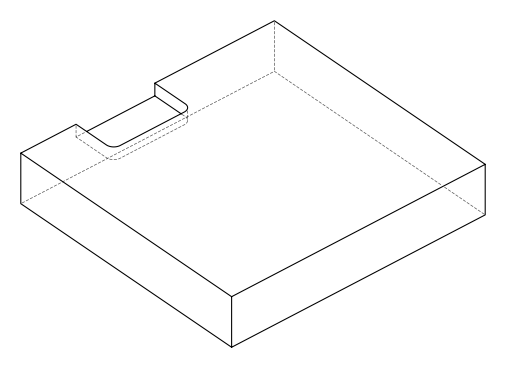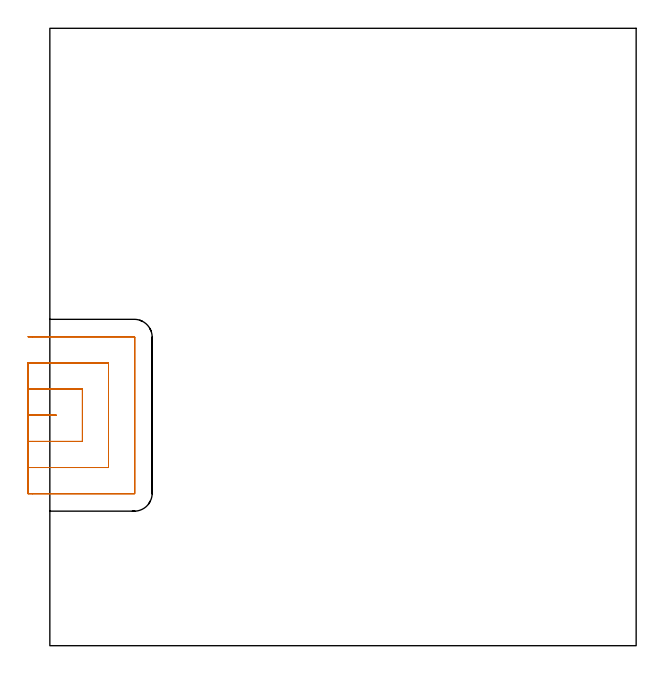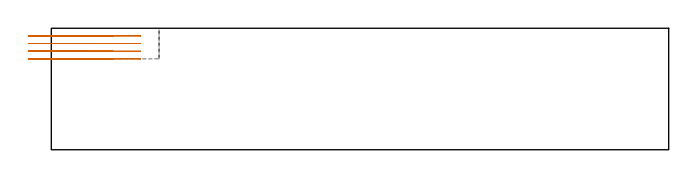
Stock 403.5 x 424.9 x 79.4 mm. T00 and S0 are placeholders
(PLAN: 1 operations, 0 tool changes, 7.5 min)
(1 MILL_SLOT | SLOT_PARTIAL_RECTANGULAR | UGT0201_106 | Follow Part, ap 6, ae 75% | 7.5 min | 184581 mm3)
(TOOL UGT0201_106 | End Mill 24 mm | D24 FL25 Z2)
(OP 1 MILL_SLOT)
G17 G21 G94 G90
T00 M6
G54
G17 G0 G90 X-15. Y158.6 S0 M3
G43 Z89.4 H0
Z74.4
G94 G1 X-12. F250.
X4.4 F500.
X-12.
X-15. F250.
Y140.6
X-12.
X22.4 F500.
Y176.6
X-12.
X-15. F250.
Y122.6
X-12.
X40.4 F500.
Y194.6
X-12.
X-15. F250.
Y104.6
X-12.
X58.1 F500.
G3 X58.4 Y104.9 R0.3
G1 Y212.3
G3 X58.1 Y212.6 R0.3
G1 X-12.
X-15. F250.
G0 Y158.6 Z69.4
G1 X-12.
X4.4 F500.
X-12.
X-15. F250.
Y140.6
X-12.
X22.4 F500.
Y176.6
X-12.
X-15. F250.
Y122.6
X-12.
X40.4 F500.
Y194.6
X-12.
X-15. F250.
Y104.6
X-12.
X58.1 F500.
G3 X58.4 Y104.9 R0.3
G1 Y212.3
G3 X58.1 Y212.6 R0.3
G1 X-12.
X-15. F250.
G0 Y158.6 Z64.4
G1 X-12.
X4.4 F500.
X-12.
X-15. F250.
Y140.6
X-12.
X22.4 F500.
Y176.6
X-12.
X-15. F250.
Y122.6
X-12.
X40.4 F500.
Y194.6
X-12.
X-15. F250.
Y104.6
X-12.
X58.1 F500.
G3 X58.4 Y104.9 R0.3
G1 Y212.3
G3 X58.1 Y212.6 R0.3
G1 X-12.
X-15. F250.
G0 Y158.6 Z59.4
G1 X-12.
X4.4 F500.
X-12.
X-15. F250.
Y140.6
X-12.
X22.4 F500.
Y176.6
X-12.
X-15. F250.
Y122.6
X-12.
X40.4 F500.
Y194.6
X-12.
X-15. F250.
Y104.6
X-12.
X58.1 F500.
G3 X58.4 Y104.9 R0.3
G1 Y212.3
G3 X58.1 Y212.6 R0.3
G1 X-12.
X-15. F250.
G0 Z89.4
M5
M2
